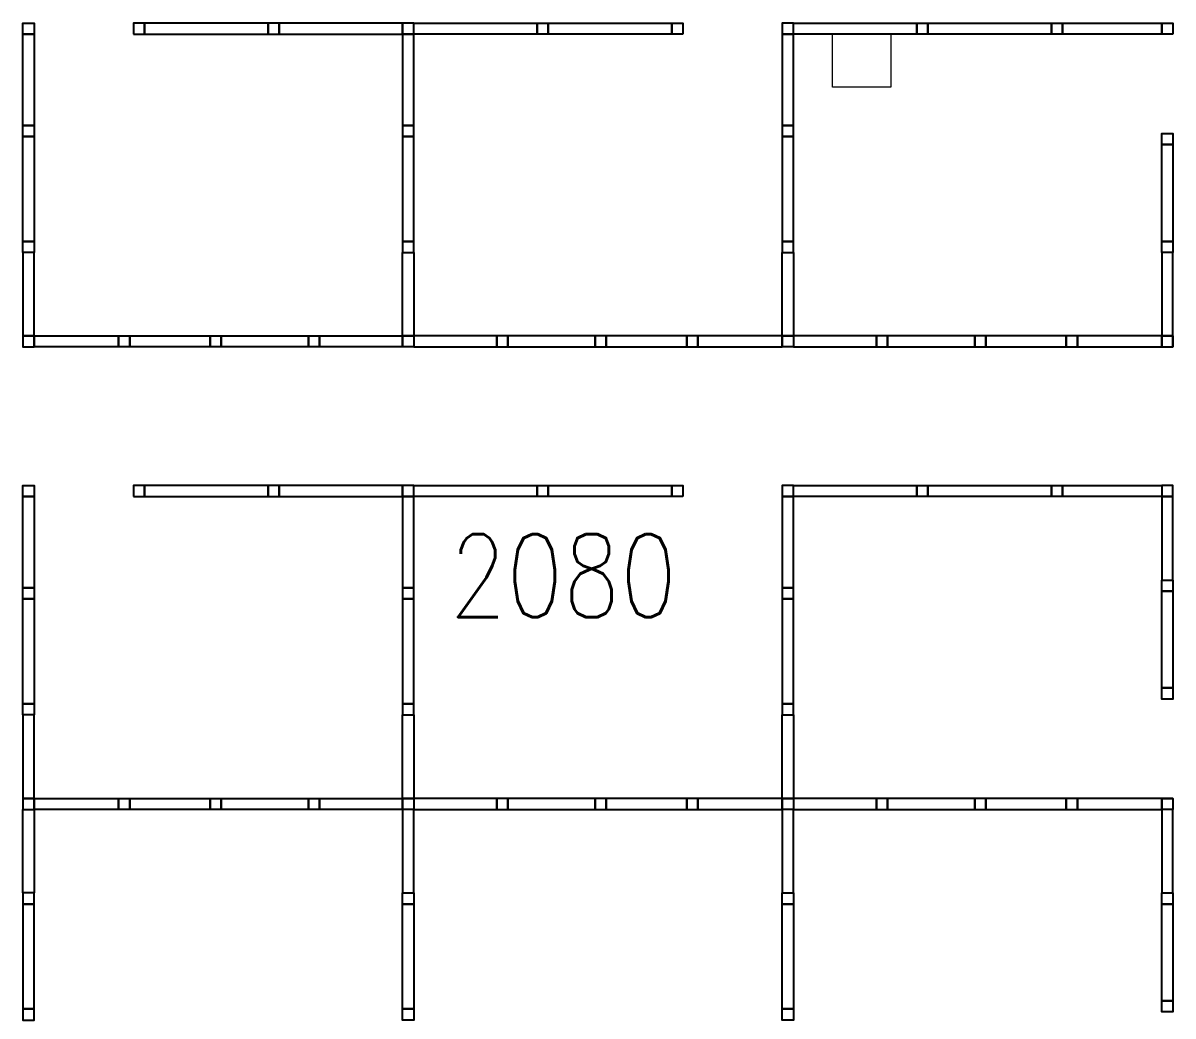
# Model space of a CAD drawing. Header units: inches. Extents: x 342932 to 557958, y 80625 to 242727.
# Drawn here: x 485291 to 495700, y 223405 to 232392 of the extents above; entities that cross this region are included whole.
import ezdxf
from ezdxf.enums import TextEntityAlignment as Align

# ---------------------------------------------------------------- set-up
doc = ezdxf.new("R2010")
doc.units = ezdxf.units.IN
doc.header["$MEASUREMENT"] = 0
for name, color, linetype, lineweight in [('0-Cubicles', 8, 'Continuous', 25), ('First Floor$0$A-G312-M-Wall-Finish-Plaster', 7, 'Continuous', 15), ('First Floor$0$Z-Z001-S-Room-Name-Identification-250', 7, 'Continuous', 15)]:
    doc.layers.add(name, color=color, linetype=linetype, lineweight=lineweight)
doc.styles.add('First Floor$0$Tag-RomanS', font='romans.shx', dxfattribs={"width": 0.8})

# ---------------------------------------------------------------- blocks, each defined once
blk = doc.blocks.new('First Floor$0$tag-roomname')
at = {"lineweight": 18, "ltscale": 0.01, "style": 'First Floor$0$Tag-RomanS', "width": 0.8}
blk.add_attdef('ROOM_NO_2', text='', height=3, dxfattribs=at).set_placement((0, 1.612), align=Align.MIDDLE_CENTER)
at = {"linetype": 'ByBlock', "lineweight": 15, "ltscale": 0.01, "style": 'First Floor$0$Tag-RomanS', "width": 0.8, "flags": 1}
for tag, p in [('ROOM_NAME_1', (0, -2.288)), ('ROOM_NAME_2', (0, -5.744))]:
    blk.add_attdef(tag, text='', height=2.5, dxfattribs=at).set_placement(p, align=Align.MIDDLE_CENTER)

msp = doc.modelspace()

# ---------------------------------------------------------------- linework, layer by layer
at = {"layer": '0-Cubicles'}
for p, q in [((485290.9, 229559.5), (485390.9, 229559.5)), ((485390.9, 229559.5), (485290.9, 229559.5)), ((485390.9, 229559.5), (485390.9, 229459.5)), ((485390.9, 229559.5), (485390.9, 229459.5)), ((485390.9, 229459.5), (485390.9, 229559.5)), ((485390.9, 229459.5), (485390.9, 229559.5)), ((485390.9, 229559.5), (485390.9, 229459.5)), ((485390.9, 229559.5), (485390.9, 229459.5)), ((485390.9, 229459.5), (485390.9, 229559.5)), ((485390.9, 229459.5), (485390.9, 229559.5)), ((485390.9, 229459.5), (485390.9, 229559.5)), ((485390.9, 229459.5), (485390.9, 229559.5)), ((485390.9, 229559.5), (485390.9, 229459.5)), ((485390.9, 229559.5), (485390.9, 229459.5)), ((485390.9, 229459.5), (485390.9, 229559.5)), ((485390.9, 229459.5), (485390.9, 229559.5)), ((485390.9, 229559.5), (485390.9, 229459.5)), ((485390.9, 229559.5), (485390.9, 229459.5)), ((485390.9, 229559.5), (485390.9, 229459.5)), ((485390.9, 229559.5), (485390.9, 229459.5)), ((485390.9, 229459.5), (485390.9, 229559.5)), ((485390.9, 229459.5), (485390.9, 229559.5)), ((485390.9, 229559.5), (485390.9, 229459.5)), ((485390.9, 229559.5), (485390.9, 229459.5)), ((485390.9, 229459.5), (485390.9, 229559.5)), ((485390.9, 229459.5), (485390.9, 229559.5)), ((485390.9, 229459.5), (485390.9, 229559.5)), ((485390.9, 229459.5), (485390.9, 229559.5)), ((485390.9, 229559.5), (485390.9, 229459.5)), ((485390.9, 229559.5), (485390.9, 229459.5)), ((485390.9, 229459.5), (485390.9, 229559.5)), ((485390.9, 229459.5), (485390.9, 229559.5)), ((485390.9, 229559.5), (485390.9, 229459.5)), ((485390.9, 229559.5), (485390.9, 229459.5)), ((485390.9, 229458.5), (485390.9, 229558.5)), ((485390.9, 229458.5), (485390.9, 229558.5)), ((485390.9, 229458.5), (485390.9, 229558.5)), ((488827.4, 229559.5), (488727.4, 229559.5)), ((488727.4, 229559.5), (488727.4, 229459.5)), ((488727.4, 229559.5), (488727.4, 229459.5)), ((488727.4, 229459.5), (488727.4, 229559.5)), ((488727.4, 229459.5), (488727.4, 229559.5)), ((488727.4, 229559.5), (488727.4, 229459.5)), ((488727.4, 229559.5), (488727.4, 229459.5)), ((488727.4, 229459.5), (488727.4, 229559.5)), ((488727.4, 229459.5), (488727.4, 229559.5)), ((488727.4, 229459.5), (488727.4, 229559.5)), ((488727.4, 229459.5), (488727.4, 229559.5)), ((488727.4, 229559.5), (488727.4, 229459.5)), ((488727.4, 229559.5), (488727.4, 229459.5)), ((488727.4, 229459.5), (488727.4, 229559.5)), ((488727.4, 229459.5), (488727.4, 229559.5)), ((488727.4, 229559.5), (488727.4, 229459.5)), ((488727.4, 229559.5), (488727.4, 229459.5)), ((488727.4, 229559.5), (488827.4, 229559.5)), ((488727.4, 229559.5), (488727.4, 229459.5)), ((488727.4, 229559.5), (488727.4, 229459.5)), ((488727.4, 229459.5), (488727.4, 229559.5)), ((488727.4, 229459.5), (488727.4, 229559.5)), ((488727.4, 229559.5), (488727.4, 229459.5)), ((488727.4, 229559.5), (488727.4, 229459.5)), ((488727.4, 229459.5), (488727.4, 229559.5)), ((488727.4, 229459.5), (488727.4, 229559.5)), ((488727.4, 229459.5), (488727.4, 229559.5)), ((488727.4, 229459.5), (488727.4, 229559.5)), ((488727.4, 229559.5), (488727.4, 229459.5)), ((488727.4, 229559.5), (488727.4, 229459.5)), ((488727.4, 229459.5), (488727.4, 229559.5)), ((488727.4, 229459.5), (488727.4, 229559.5)), ((488727.4, 229559.5), (488727.4, 229459.5)), ((488727.4, 229559.5), (488727.4, 229459.5)), ((488727.4, 229458.5), (488727.4, 229558.5)), ((488727.4, 229458.5), (488727.4, 229558.5)), ((488727.4, 229458.5), (488727.4, 229558.5)), ((492263.8, 229559.5), (492163.8, 229559.5)), ((492163.8, 229559.5), (492163.8, 229459.5)), ((492163.8, 229559.5), (492163.8, 229459.5)), ((492163.8, 229459.5), (492163.8, 229559.5)), ((492163.8, 229459.5), (492163.8, 229559.5)), ((492163.8, 229559.5), (492163.8, 229459.5)), ((492163.8, 229559.5), (492163.8, 229459.5)), ((492163.8, 229459.5), (492163.8, 229559.5)), ((492163.8, 229459.5), (492163.8, 229559.5)), ((492163.8, 229459.5), (492163.8, 229559.5)), ((492163.8, 229459.5), (492163.8, 229559.5)), ((492163.8, 229559.5), (492163.8, 229459.5)), ((492163.8, 229559.5), (492163.8, 229459.5)), ((492163.8, 229459.5), (492163.8, 229559.5)), ((492163.8, 229459.5), (492163.8, 229559.5)), ((492163.8, 229559.5), (492163.8, 229459.5)), ((492163.8, 229559.5), (492163.8, 229459.5)), ((492163.8, 229559.5), (492263.8, 229559.5)), ((492163.8, 229559.5), (492163.8, 229459.5)), ((492163.8, 229559.5), (492163.8, 229459.5)), ((492163.8, 229459.5), (492163.8, 229559.5)), ((492163.8, 229459.5), (492163.8, 229559.5)), ((492163.8, 229559.5), (492163.8, 229459.5)), ((492163.8, 229559.5), (492163.8, 229459.5)), ((492163.8, 229459.5), (492163.8, 229559.5)), ((492163.8, 229459.5), (492163.8, 229559.5)), ((492163.8, 229459.5), (492163.8, 229559.5)), ((492163.8, 229459.5), (492163.8, 229559.5)), ((492163.8, 229559.5), (492163.8, 229459.5)), ((492163.8, 229559.5), (492163.8, 229459.5)), ((492163.8, 229459.5), (492163.8, 229559.5)), ((492163.8, 229459.5), (492163.8, 229559.5)), ((492163.8, 229559.5), (492163.8, 229459.5)), ((492163.8, 229559.5), (492163.8, 229459.5)), ((492163.8, 229458.5), (492163.8, 229558.5)), ((492163.8, 229458.5), (492163.8, 229558.5)), ((492163.8, 229458.5), (492163.8, 229558.5)), ((495600.2, 229559.5), (495700.2, 229559.5)), ((495700.2, 229559.5), (495600.2, 229559.5)), ((495700.2, 229559.5), (495700.2, 229459.5)), ((495700.2, 229559.5), (495700.2, 229459.5)), ((495700.2, 229459.5), (495700.2, 229559.5)), ((495700.2, 229459.5), (495700.2, 229559.5)), ((495700.2, 229559.5), (495700.2, 229459.5)), ((495700.2, 229559.5), (495700.2, 229459.5)), ((495700.2, 229459.5), (495700.2, 229559.5)), ((495700.2, 229459.5), (495700.2, 229559.5)), ((495700.2, 229459.5), (495700.2, 229559.5)), ((495700.2, 229459.5), (495700.2, 229559.5)), ((495700.2, 229559.5), (495700.2, 229459.5)), ((495700.2, 229559.5), (495700.2, 229459.5)), ((495700.2, 229459.5), (495700.2, 229559.5)), ((495700.2, 229459.5), (495700.2, 229559.5)), ((495700.2, 229559.5), (495700.2, 229459.5)), ((495700.2, 229559.5), (495700.2, 229459.5)), ((495700.2, 229559.5), (495700.2, 229459.5)), ((495700.2, 229559.5), (495700.2, 229459.5)), ((495700.2, 229459.5), (495700.2, 229559.5)), ((495700.2, 229459.5), (495700.2, 229559.5)), ((495700.2, 229559.5), (495700.2, 229459.5)), ((495700.2, 229559.5), (495700.2, 229459.5)), ((495700.2, 229459.5), (495700.2, 229559.5)), ((495700.2, 229459.5), (495700.2, 229559.5)), ((495700.2, 229459.5), (495700.2, 229559.5)), ((495700.2, 229459.5), (495700.2, 229559.5)), ((495700.2, 229559.5), (495700.2, 229459.5)), ((495700.2, 229559.5), (495700.2, 229459.5)), ((495700.2, 229459.5), (495700.2, 229559.5)), ((495700.2, 229459.5), (495700.2, 229559.5)), ((495700.2, 229559.5), (495700.2, 229459.5)), ((495700.2, 229559.5), (495700.2, 229459.5)), ((495700.2, 229458.5), (495700.2, 229558.5)), ((495700.2, 229458.5), (495700.2, 229558.5)), ((495700.2, 229458.5), (495700.2, 229558.5)), ((485290.9, 225373.5), (485390.9, 225373.5)), ((485390.9, 225373.5), (485290.9, 225373.5)), ((485390.9, 225373.5), (485390.9, 225273.5)), ((485390.9, 225373.5), (485390.9, 225273.5)), ((485390.9, 225273.5), (485390.9, 225373.5)), ((485390.9, 225273.5), (485390.9, 225373.5)), ((485390.9, 225373.5), (485390.9, 225273.5)), ((485390.9, 225373.5), (485390.9, 225273.5)), ((485390.9, 225273.5), (485390.9, 225373.5)), ((485390.9, 225273.5), (485390.9, 225373.5)), ((485390.9, 225273.5), (485390.9, 225373.5)), ((485390.9, 225273.5), (485390.9, 225373.5)), ((485390.9, 225373.5), (485390.9, 225273.5)), ((485390.9, 225373.5), (485390.9, 225273.5)), ((485390.9, 225273.5), (485390.9, 225373.5)), ((485390.9, 225273.5), (485390.9, 225373.5)), ((485390.9, 225373.5), (485390.9, 225273.5)), ((485390.9, 225373.5), (485390.9, 225273.5)), ((485390.9, 225373.5), (485390.9, 225273.5)), ((485390.9, 225373.5), (485390.9, 225273.5)), ((485390.9, 225273.5), (485390.9, 225373.5)), ((485390.9, 225273.5), (485390.9, 225373.5)), ((485390.9, 225373.5), (485390.9, 225273.5)), ((485390.9, 225373.5), (485390.9, 225273.5)), ((485390.9, 225273.5), (485390.9, 225373.5)), ((485390.9, 225273.5), (485390.9, 225373.5)), ((485390.9, 225273.5), (485390.9, 225373.5)), ((485390.9, 225273.5), (485390.9, 225373.5)), ((485390.9, 225373.5), (485390.9, 225273.5)), ((485390.9, 225373.5), (485390.9, 225273.5)), ((485390.9, 225273.5), (485390.9, 225373.5)), ((485390.9, 225273.5), (485390.9, 225373.5)), ((485390.9, 225373.5), (485390.9, 225273.5)), ((485390.9, 225373.5), (485390.9, 225273.5)), ((485390.9, 225272.5), (485390.9, 225372.5)), ((485390.9, 225272.5), (485390.9, 225372.5)), ((485390.9, 225272.5), (485390.9, 225372.5)), ((488827.4, 225373.5), (488727.4, 225373.5)), ((488727.4, 225373.5), (488727.4, 225273.5)), ((488727.4, 225373.5), (488727.4, 225273.5)), ((488727.4, 225273.5), (488727.4, 225373.5)), ((488727.4, 225273.5), (488727.4, 225373.5)), ((488727.4, 225373.5), (488727.4, 225273.5)), ((488727.4, 225373.5), (488727.4, 225273.5)), ((488727.4, 225273.5), (488727.4, 225373.5)), ((488727.4, 225273.5), (488727.4, 225373.5)), ((488727.4, 225273.5), (488727.4, 225373.5)), ((488727.4, 225273.5), (488727.4, 225373.5)), ((488727.4, 225373.5), (488727.4, 225273.5)), ((488727.4, 225373.5), (488727.4, 225273.5)), ((488727.4, 225273.5), (488727.4, 225373.5)), ((488727.4, 225273.5), (488727.4, 225373.5)), ((488727.4, 225373.5), (488727.4, 225273.5)), ((488727.4, 225373.5), (488727.4, 225273.5)), ((488727.4, 225373.5), (488827.4, 225373.5)), ((488727.4, 225373.5), (488727.4, 225273.5)), ((488727.4, 225373.5), (488727.4, 225273.5)), ((488727.4, 225273.5), (488727.4, 225373.5)), ((488727.4, 225273.5), (488727.4, 225373.5)), ((488727.4, 225373.5), (488727.4, 225273.5)), ((488727.4, 225373.5), (488727.4, 225273.5)), ((488727.4, 225273.5), (488727.4, 225373.5)), ((488727.4, 225273.5), (488727.4, 225373.5)), ((488727.4, 225273.5), (488727.4, 225373.5)), ((488727.4, 225273.5), (488727.4, 225373.5)), ((488727.4, 225373.5), (488727.4, 225273.5)), ((488727.4, 225373.5), (488727.4, 225273.5)), ((488727.4, 225273.5), (488727.4, 225373.5)), ((488727.4, 225273.5), (488727.4, 225373.5)), ((488727.4, 225373.5), (488727.4, 225273.5)), ((488727.4, 225373.5), (488727.4, 225273.5)), ((488727.4, 225272.5), (488727.4, 225372.5)), ((488727.4, 225272.5), (488727.4, 225372.5)), ((488727.4, 225272.5), (488727.4, 225372.5)), ((492263.8, 225373.5), (492163.8, 225373.5)), ((492163.8, 225373.5), (492163.8, 225273.5)), ((492163.8, 225373.5), (492163.8, 225273.5)), ((492163.8, 225273.5), (492163.8, 225373.5)), ((492163.8, 225273.5), (492163.8, 225373.5)), ((492163.8, 225373.5), (492163.8, 225273.5)), ((492163.8, 225373.5), (492163.8, 225273.5)), ((492163.8, 225273.5), (492163.8, 225373.5)), ((492163.8, 225273.5), (492163.8, 225373.5)), ((492163.8, 225273.5), (492163.8, 225373.5)), ((492163.8, 225273.5), (492163.8, 225373.5)), ((492163.8, 225373.5), (492163.8, 225273.5)), ((492163.8, 225373.5), (492163.8, 225273.5)), ((492163.8, 225273.5), (492163.8, 225373.5)), ((492163.8, 225273.5), (492163.8, 225373.5)), ((492163.8, 225373.5), (492163.8, 225273.5)), ((492163.8, 225373.5), (492163.8, 225273.5)), ((492163.8, 225373.5), (492263.8, 225373.5)), ((492163.8, 225373.5), (492163.8, 225273.5)), ((492163.8, 225373.5), (492163.8, 225273.5)), ((492163.8, 225273.5), (492163.8, 225373.5)), ((492163.8, 225273.5), (492163.8, 225373.5)), ((492163.8, 225373.5), (492163.8, 225273.5)), ((492163.8, 225373.5), (492163.8, 225273.5)), ((492163.8, 225273.5), (492163.8, 225373.5)), ((492163.8, 225273.5), (492163.8, 225373.5)), ((492163.8, 225273.5), (492163.8, 225373.5)), ((492163.8, 225273.5), (492163.8, 225373.5)), ((492163.8, 225373.5), (492163.8, 225273.5)), ((492163.8, 225373.5), (492163.8, 225273.5)), ((492163.8, 225273.5), (492163.8, 225373.5)), ((492163.8, 225273.5), (492163.8, 225373.5)), ((492163.8, 225373.5), (492163.8, 225273.5)), ((492163.8, 225373.5), (492163.8, 225273.5)), ((492163.8, 225272.5), (492163.8, 225372.5)), ((492163.8, 225272.5), (492163.8, 225372.5)), ((492163.8, 225272.5), (492163.8, 225372.5)), ((495700.2, 225373.5), (495600.2, 225373.5)), ((495600.2, 225373.5), (495600.2, 225273.5)), ((495600.2, 225373.5), (495600.2, 225273.5)), ((495600.2, 225273.5), (495600.2, 225373.5)), ((495600.2, 225273.5), (495600.2, 225373.5)), ((495600.2, 225373.5), (495600.2, 225273.5)), ((495600.2, 225373.5), (495600.2, 225273.5)), ((495600.2, 225273.5), (495600.2, 225373.5)), ((495600.2, 225273.5), (495600.2, 225373.5)), ((495600.2, 225273.5), (495600.2, 225373.5)), ((495600.2, 225273.5), (495600.2, 225373.5)), ((495600.2, 225373.5), (495600.2, 225273.5)), ((495600.2, 225373.5), (495600.2, 225273.5)), ((495600.2, 225273.5), (495600.2, 225373.5)), ((495600.2, 225273.5), (495600.2, 225373.5)), ((495600.2, 225373.5), (495600.2, 225273.5)), ((495600.2, 225373.5), (495600.2, 225273.5)), ((495600.2, 225373.5), (495700.2, 225373.5)), ((495600.2, 225373.5), (495600.2, 225273.5)), ((495600.2, 225373.5), (495600.2, 225273.5)), ((495600.2, 225273.5), (495600.2, 225373.5)), ((495600.2, 225273.5), (495600.2, 225373.5)), ((495600.2, 225373.5), (495600.2, 225273.5)), ((495600.2, 225373.5), (495600.2, 225273.5)), ((495600.2, 225273.5), (495600.2, 225373.5)), ((495600.2, 225273.5), (495600.2, 225373.5)), ((495600.2, 225273.5), (495600.2, 225373.5)), ((495600.2, 225273.5), (495600.2, 225373.5)), ((495600.2, 225373.5), (495600.2, 225273.5)), ((495600.2, 225373.5), (495600.2, 225273.5)), ((495600.2, 225273.5), (495600.2, 225373.5)), ((495600.2, 225273.5), (495600.2, 225373.5)), ((495600.2, 225373.5), (495600.2, 225273.5)), ((495600.2, 225373.5), (495600.2, 225273.5)), ((495600.2, 225272.5), (495600.2, 225372.5)), ((495600.2, 225272.5), (495600.2, 225372.5)), ((495600.2, 225272.5), (495600.2, 225372.5))]:
    msp.add_line(p, q, dxfattribs=at)
for points in [[(485390.9, 232291.5), (485290.9, 232291.5), (485290.9, 232391.5), (485390.9, 232391.5)], [(486290.9, 232291.5), (486390.9, 232291.5), (486390.9, 232391.5), (486290.9, 232391.5)], [(486390.9, 232291.5), (487509.1, 232291.5), (487509.1, 232391.5), (486390.9, 232391.5)], [(487509.1, 232291.5), (487609.1, 232291.5), (487609.1, 232391.5), (487509.1, 232391.5)], [(487609.1, 232291.5), (488727.4, 232291.5), (488727.4, 232391.5), (487609.1, 232391.5)], [(488727.4, 232291.5), (488827.4, 232291.5), (488827.4, 232391.5), (488727.4, 232391.5)], [(489945.6, 232291.5), (488827.4, 232291.5), (488827.4, 232391.5), (489945.6, 232391.5)], [(490045.6, 232291.5), (489945.6, 232291.5), (489945.6, 232391.5), (490045.6, 232391.5)], [(491163.8, 232291.5), (490045.6, 232291.5), (490045.6, 232391.5), (491163.8, 232391.5)], [(491263.8, 232291.5), (491163.8, 232291.5), (491163.8, 232391.5), (491263.8, 232391.5)], [(492163.8, 232291.5), (492263.8, 232291.5), (492263.8, 232391.5), (492163.8, 232391.5)], [(493382, 232291.5), (492263.8, 232291.5), (492263.8, 232391.5), (493382, 232391.5)], [(493482, 232291.5), (493382, 232291.5), (493382, 232391.5), (493482, 232391.5)], [(494600.2, 232291.5), (493482, 232291.5), (493482, 232391.5), (494600.2, 232391.5)], [(494700.2, 232291.5), (494600.2, 232291.5), (494600.2, 232391.5), (494700.2, 232391.5)], [(495600.2, 232291.5), (494700.2, 232291.5), (494700.2, 232391.5), (495600.2, 232391.5)], [(495700.2, 232291.5), (495600.2, 232291.5), (495600.2, 232391.5), (495700.2, 232391.5)], [(485390.9, 231464.9), (485290.9, 231464.9), (485290.9, 232291.5), (485390.9, 232291.5)], [(488727.4, 231464.9), (488827.4, 231464.9), (488827.4, 232291.5), (488727.4, 232291.5)], [(492163.8, 231464.9), (492263.8, 231464.9), (492263.8, 232291.5), (492163.8, 232291.5)], [(485390.9, 231364.9), (485290.9, 231364.9), (485290.9, 231464.9), (485390.9, 231464.9)], [(488727.4, 231364.9), (488827.4, 231364.9), (488827.4, 231464.9), (488727.4, 231464.9)], [(492163.8, 231364.9), (492263.8, 231364.9), (492263.8, 231464.9), (492163.8, 231464.9)], [(485390.9, 230415), (485290.9, 230415), (485290.9, 231364.9), (485390.9, 231364.9)], [(488727.4, 230415), (488827.4, 230415), (488827.4, 231364.9), (488727.4, 231364.9)], [(492163.8, 230415), (492263.8, 230415), (492263.8, 231364.9), (492163.8, 231364.9)], [(495700.2, 231291.5), (495600.2, 231291.5), (495600.2, 231391.5), (495700.2, 231391.5)], [(495700.2, 230415), (495600.2, 230415), (495600.2, 231291.5), (495700.2, 231291.5)], [(485390.9, 230315), (485290.9, 230315), (485290.9, 230415), (485390.9, 230415)], [(488727.4, 230315), (488827.4, 230315), (488827.4, 230415), (488727.4, 230415)], [(492163.8, 230315), (492263.8, 230315), (492263.8, 230415), (492163.8, 230415)], [(495700.2, 230315), (495600.2, 230315), (495600.2, 230415), (495700.2, 230415)], [(485290.9, 229559.5), (485390.9, 229559.5), (485390.9, 230315), (485290.9, 230315)], [(488827.4, 229559.5), (488727.4, 229559.5), (488727.4, 230315), (488827.4, 230315)], [(492263.8, 229559.5), (492163.8, 229559.5), (492163.8, 230315), (492263.8, 230315)], [(495600.2, 229559.5), (495700.2, 229559.5), (495700.2, 230315), (495600.2, 230315)], [(485390.9, 229559.5), (485290.9, 229559.5), (485290.9, 229459.5), (485390.9, 229459.5)], [(485390.9, 229559.5), (486156.6, 229559.5), (486156.6, 229459.5), (485390.9, 229459.5)], [(486156.6, 229559.5), (486256.6, 229559.5), (486256.6, 229459.5), (486156.6, 229459.5)], [(486256.6, 229559.5), (486984.8, 229559.5), (486984.8, 229459.5), (486256.6, 229459.5)], [(486984.8, 229559.5), (487084.8, 229559.5), (487084.8, 229459.5), (486984.8, 229459.5)], [(487084.8, 229559.5), (487876, 229559.5), (487876, 229459.5), (487084.8, 229459.5)], [(487876, 229559.5), (487976, 229559.5), (487976, 229459.5), (487876, 229459.5)], [(487976, 229559.5), (488727.4, 229559.5), (488727.4, 229459.5), (487976, 229459.5)], [(488727.4, 229559.5), (488827.4, 229559.5), (488827.4, 229459.5), (488727.4, 229459.5)], [(489578.7, 229559.5), (488827.4, 229559.5), (488827.4, 229459.5), (489578.7, 229459.5)], [(489678.7, 229559.5), (489578.7, 229559.5), (489578.7, 229459.5), (489678.7, 229459.5)], [(490469.9, 229559.5), (489678.7, 229559.5), (489678.7, 229459.5), (490469.9, 229459.5)], [(490569.9, 229559.5), (490469.9, 229559.5), (490469.9, 229459.5), (490569.9, 229459.5)], [(491298.2, 229559.5), (490569.9, 229559.5), (490569.9, 229459.5), (491298.2, 229459.5)], [(491398.2, 229559.5), (491298.2, 229559.5), (491298.2, 229459.5), (491398.2, 229459.5)], [(492163.8, 229559.5), (491398.2, 229559.5), (491398.2, 229459.5), (492163.8, 229459.5)], [(492163.8, 229559.5), (492263.8, 229559.5), (492263.8, 229459.5), (492163.8, 229459.5)], [(493015.1, 229559.5), (492263.8, 229559.5), (492263.8, 229459.5), (493015.1, 229459.5)], [(493115.1, 229559.5), (493015.1, 229559.5), (493015.1, 229459.5), (493115.1, 229459.5)], [(493906.4, 229559.5), (493115.1, 229559.5), (493115.1, 229459.5), (493906.4, 229459.5)], [(494006.4, 229559.5), (493906.4, 229559.5), (493906.4, 229459.5), (494006.4, 229459.5)], [(494734.6, 229559.5), (494006.4, 229559.5), (494006.4, 229459.5), (494734.6, 229459.5)], [(494834.6, 229559.5), (494734.6, 229559.5), (494734.6, 229459.5), (494834.6, 229459.5)], [(495600.2, 229559.5), (494834.6, 229559.5), (494834.6, 229459.5), (495600.2, 229459.5)], [(495700.2, 229559.5), (495600.2, 229559.5), (495600.2, 229459.5), (495700.2, 229459.5)], [(485390.9, 228105.5), (485290.9, 228105.5), (485290.9, 228205.5), (485390.9, 228205.5)], [(486290.9, 228105.5), (486390.9, 228105.5), (486390.9, 228205.5), (486290.9, 228205.5)], [(486390.9, 228105.5), (487509.1, 228105.5), (487509.1, 228205.5), (486390.9, 228205.5)], [(487509.1, 228105.5), (487609.1, 228105.5), (487609.1, 228205.5), (487509.1, 228205.5)], [(487609.1, 228105.5), (488727.4, 228105.5), (488727.4, 228205.5), (487609.1, 228205.5)], [(488727.4, 228105.5), (488827.4, 228105.5), (488827.4, 228205.5), (488727.4, 228205.5)], [(489945.6, 228105.5), (488827.4, 228105.5), (488827.4, 228205.5), (489945.6, 228205.5)], [(490045.6, 228105.5), (489945.6, 228105.5), (489945.6, 228205.5), (490045.6, 228205.5)], [(491163.8, 228105.5), (490045.6, 228105.5), (490045.6, 228205.5), (491163.8, 228205.5)], [(491263.8, 228105.5), (491163.8, 228105.5), (491163.8, 228205.5), (491263.8, 228205.5)], [(492163.8, 228105.5), (492263.8, 228105.5), (492263.8, 228205.5), (492163.8, 228205.5)], [(493382, 228105.5), (492263.8, 228105.5), (492263.8, 228205.5), (493382, 228205.5)], [(493482, 228105.5), (493382, 228105.5), (493382, 228205.5), (493482, 228205.5)], [(494600.2, 228105.5), (493482, 228105.5), (493482, 228205.5), (494600.2, 228205.5)], [(494700.2, 228105.5), (494600.2, 228105.5), (494600.2, 228205.5), (494700.2, 228205.5)], [(495600.2, 228105.5), (494700.2, 228105.5), (494700.2, 228205.5), (495600.2, 228205.5)], [(495600.2, 228105.5), (495700.2, 228105.5), (495700.2, 228205.5), (495600.2, 228205.5)], [(485390.9, 227278.9), (485290.9, 227278.9), (485290.9, 228105.5), (485390.9, 228105.5)], [(488727.4, 227278.9), (488827.4, 227278.9), (488827.4, 228105.5), (488727.4, 228105.5)], [(492163.8, 227278.9), (492263.8, 227278.9), (492263.8, 228105.5), (492163.8, 228105.5)], [(495700.2, 228105.5), (495600.2, 228105.5), (495600.2, 227350.1), (495700.2, 227350.1)], [(495600.2, 227350.1), (495700.2, 227350.1), (495700.2, 227250.1), (495600.2, 227250.1)], [(485390.9, 227178.9), (485290.9, 227178.9), (485290.9, 227278.9), (485390.9, 227278.9)], [(488727.4, 227178.9), (488827.4, 227178.9), (488827.4, 227278.9), (488727.4, 227278.9)], [(492163.8, 227178.9), (492263.8, 227178.9), (492263.8, 227278.9), (492163.8, 227278.9)], [(495600.2, 227250.1), (495700.2, 227250.1), (495700.2, 226373.5), (495600.2, 226373.5)], [(485390.9, 226229), (485290.9, 226229), (485290.9, 227178.9), (485390.9, 227178.9)], [(488727.4, 226229), (488827.4, 226229), (488827.4, 227178.9), (488727.4, 227178.9)], [(492163.8, 226229), (492263.8, 226229), (492263.8, 227178.9), (492163.8, 227178.9)], [(495600.2, 226373.5), (495700.2, 226373.5), (495700.2, 226273.5), (495600.2, 226273.5)], [(485390.9, 226129), (485290.9, 226129), (485290.9, 226229), (485390.9, 226229)], [(488727.4, 226129), (488827.4, 226129), (488827.4, 226229), (488727.4, 226229)], [(492163.8, 226129), (492263.8, 226129), (492263.8, 226229), (492163.8, 226229)], [(485290.9, 225373.5), (485390.9, 225373.5), (485390.9, 226129), (485290.9, 226129)], [(488827.4, 225373.5), (488727.4, 225373.5), (488727.4, 226129), (488827.4, 226129)], [(492263.8, 225373.5), (492163.8, 225373.5), (492163.8, 226129), (492263.8, 226129)], [(485390.9, 225373.5), (485290.9, 225373.5), (485290.9, 225273.5), (485390.9, 225273.5)], [(485390.9, 225373.5), (486156.6, 225373.5), (486156.6, 225273.5), (485390.9, 225273.5)], [(486156.6, 225373.5), (486256.6, 225373.5), (486256.6, 225273.5), (486156.6, 225273.5)], [(486256.6, 225373.5), (486984.8, 225373.5), (486984.8, 225273.5), (486256.6, 225273.5)], [(486984.8, 225373.5), (487084.8, 225373.5), (487084.8, 225273.5), (486984.8, 225273.5)], [(487084.8, 225373.5), (487876, 225373.5), (487876, 225273.5), (487084.8, 225273.5)], [(487876, 225373.5), (487976, 225373.5), (487976, 225273.5), (487876, 225273.5)], [(487976, 225373.5), (488727.4, 225373.5), (488727.4, 225273.5), (487976, 225273.5)], [(488727.4, 225373.5), (488827.4, 225373.5), (488827.4, 225273.5), (488727.4, 225273.5)], [(489578.7, 225373.5), (488827.4, 225373.5), (488827.4, 225273.5), (489578.7, 225273.5)], [(489678.7, 225373.5), (489578.7, 225373.5), (489578.7, 225273.5), (489678.7, 225273.5)], [(490469.9, 225373.5), (489678.7, 225373.5), (489678.7, 225273.5), (490469.9, 225273.5)], [(490569.9, 225373.5), (490469.9, 225373.5), (490469.9, 225273.5), (490569.9, 225273.5)], [(491298.2, 225373.5), (490569.9, 225373.5), (490569.9, 225273.5), (491298.2, 225273.5)], [(491398.2, 225373.5), (491298.2, 225373.5), (491298.2, 225273.5), (491398.2, 225273.5)], [(492163.8, 225373.5), (491398.2, 225373.5), (491398.2, 225273.5), (492163.8, 225273.5)], [(492163.8, 225373.5), (492263.8, 225373.5), (492263.8, 225273.5), (492163.8, 225273.5)], [(493015.1, 225373.5), (492263.8, 225373.5), (492263.8, 225273.5), (493015.1, 225273.5)], [(493115.1, 225373.5), (493015.1, 225373.5), (493015.1, 225273.5), (493115.1, 225273.5)], [(493906.4, 225373.5), (493115.1, 225373.5), (493115.1, 225273.5), (493906.4, 225273.5)], [(494006.4, 225373.5), (493906.4, 225373.5), (493906.4, 225273.5), (494006.4, 225273.5)], [(494734.6, 225373.5), (494006.4, 225373.5), (494006.4, 225273.5), (494734.6, 225273.5)], [(494834.6, 225373.5), (494734.6, 225373.5), (494734.6, 225273.5), (494834.6, 225273.5)], [(495600.2, 225373.5), (494834.6, 225373.5), (494834.6, 225273.5), (495600.2, 225273.5)], [(495600.2, 225373.5), (495700.2, 225373.5), (495700.2, 225273.5), (495600.2, 225273.5)], [(485290.9, 225273.5), (485390.9, 225273.5), (485390.9, 224518.1), (485290.9, 224518.1)], [(488827.4, 225273.5), (488727.4, 225273.5), (488727.4, 224518.1), (488827.4, 224518.1)], [(492263.8, 225273.5), (492163.8, 225273.5), (492163.8, 224518.1), (492263.8, 224518.1)], [(495700.2, 225273.5), (495600.2, 225273.5), (495600.2, 224518.1), (495700.2, 224518.1)], [(485390.9, 224518.1), (485290.9, 224518.1), (485290.9, 224418.1), (485390.9, 224418.1)], [(488727.4, 224518.1), (488827.4, 224518.1), (488827.4, 224418.1), (488727.4, 224418.1)], [(492163.8, 224518.1), (492263.8, 224518.1), (492263.8, 224418.1), (492163.8, 224418.1)], [(495600.2, 224518.1), (495700.2, 224518.1), (495700.2, 224418.1), (495600.2, 224418.1)], [(485390.9, 224418.1), (485290.9, 224418.1), (485290.9, 223468.2), (485390.9, 223468.2)], [(488727.4, 224418.1), (488827.4, 224418.1), (488827.4, 223468.2), (488727.4, 223468.2)], [(492163.8, 224418.1), (492263.8, 224418.1), (492263.8, 223468.2), (492163.8, 223468.2)], [(495600.2, 224418.1), (495700.2, 224418.1), (495700.2, 223541.5), (495600.2, 223541.5)], [(495600.2, 223541.5), (495700.2, 223541.5), (495700.2, 223441.5), (495600.2, 223441.5)], [(485390.9, 223468.2), (485290.9, 223468.2), (485290.9, 223368.2), (485390.9, 223368.2)], [(488727.4, 223468.2), (488827.4, 223468.2), (488827.4, 223368.2), (488727.4, 223368.2)], [(492163.8, 223468.2), (492263.8, 223468.2), (492263.8, 223368.2), (492163.8, 223368.2)]]:
    msp.add_lwpolyline(points, close=True, dxfattribs=at)
at = {"layer": 'First Floor$0$A-G312-M-Wall-Finish-Plaster'}
msp.add_lwpolyline([(492617.1, 232291.5), (493147.1, 232291.5), (493147.1, 231811.5), (492617.1, 231811.5)], close=True, dxfattribs=at)

# ---------------------------------------------------------------- block references
at = {"layer": 'First Floor$0$Z-Z001-S-Room-Name-Identification-250'}
ref = msp.add_blockref('First Floor$0$tag-roomname', (490181.1, 226987.2, 0), dxfattribs=dict(at, xscale=250, yscale=250, zscale=250))
ref.add_attrib('ROOM_NO_2', '2080', dxfattribs={"layer": '0', "lineweight": 18, "ltscale": 0.01, "height": 750, "style": 'First Floor$0$Tag-RomanS', "width": 0.8}).set_placement((490181.1, 227390.1, 0), align=Align.MIDDLE_CENTER)

doc.saveas('drawing.dxf')
